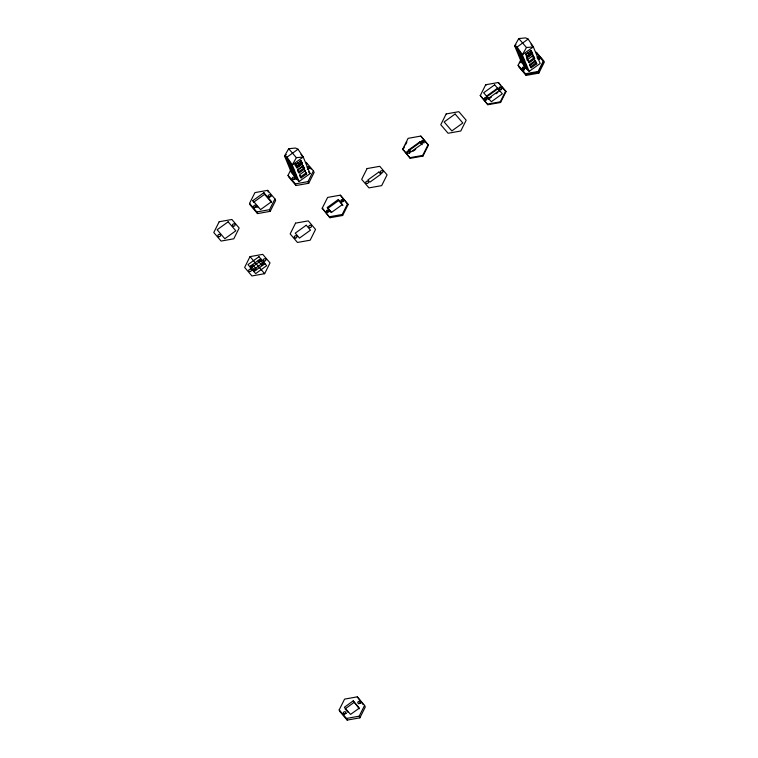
<?xml version="1.0" encoding="UTF-8"?>
<svg xmlns="http://www.w3.org/2000/svg" width="758" height="758" viewBox="0 0 758 758"><rect width="100%" height="100%" fill="white"/><g stroke="black" fill="none" stroke-linecap="round" stroke-linejoin="round"><path stroke-width="1.14" d="M249.534 203.4L254.934 192.608L267.631 190.353L274.936 198.89L275.618 200.548L270.218 211.34L257.521 213.595L250.216 205.058L249.534 203.4L256.829 211.937L257.521 213.595M270.218 211.34L269.535 209.682L274.936 198.89M306.81 163.955L306.128 162.297L313.433 170.834L314.115 172.492L308.714 183.284L296.008 185.53L288.713 177.002L288.031 175.344L290.485 170.436M250.026 256.621L244.626 267.413L251.931 275.95L264.637 273.695L270.028 262.903L262.732 254.366L250.026 256.621L264.637 273.695M308.714 183.284L308.032 181.617L313.433 170.834M322.235 208.204L327.636 197.412L340.333 195.166L347.638 203.694L348.045 204.688L342.644 215.48L329.948 217.736L322.235 208.204L329.948 217.736M342.644 215.48L342.237 214.486L347.638 203.694M402.706 149.127L408.107 138.335L420.804 136.08L428.109 144.617L428.384 145.28L422.983 156.072L410.277 158.327L402.706 149.127L410.277 158.327M402.981 149.79L404.45 146.844M405.435 144.882L406.904 141.945M422.983 156.072L422.708 155.409L428.109 144.617M480.297 95.546L485.698 84.754L498.394 82.499L505.7 91.036L505.974 91.699L500.574 102.491L487.868 104.737L480.297 95.546L487.868 104.737M536.92 53.809L536.238 52.15L543.533 60.687L544.216 62.346L538.824 73.138L526.118 75.393L518.813 66.856L518.131 65.197L521.078 59.314M500.574 102.491L500.299 101.828L505.7 91.036M519.874 62.914L521.352 59.977M538.824 73.138L538.133 71.479L543.533 60.687M339.186 709.905L344.577 699.113L357.283 696.858L364.589 705.395L365.271 707.053L359.87 717.845L347.164 720.1L339.868 711.563L339.186 709.905L346.482 718.442L347.164 720.1M359.87 717.845L359.188 716.187L364.589 705.395M299.069 181.541L292.237 164.95L284.544 155.968L288.684 148.691L295.544 148.047L298.027 149.222L303.238 157.029L310.069 173.61L299.069 181.541L291.385 172.559L284.544 155.968L286.382 154.651M284.544 155.968L287.026 157.143L292.237 164.95L296.369 157.673L303.238 157.029L300.926 154.329M529.179 71.404L522.338 54.813L514.654 45.831L518.785 38.544L525.654 37.9L528.127 39.075L533.338 46.882L540.179 63.473L529.179 71.404L521.495 62.412L514.654 45.831L516.037 44.826M514.654 45.831L517.127 47.005L522.338 54.813L526.469 47.527L533.338 46.882L531.036 44.191M287.026 157.143L298.027 149.222M288.523 163.188L287.149 159.872L291.157 164.552L292.522 167.869L288.523 163.188L289.622 162.401L288.94 160.743M292.237 164.95L303.238 157.029M294.824 165.073L298.349 162.534L299.723 165.85L297.922 162.468M290.57 168.172L289.205 164.856L293.204 169.527L294.578 172.852L290.57 168.172L291.669 167.376L293.678 169.716M297.032 167.944L295.667 164.628L301.172 160.668L302.537 163.984L297.032 167.944L295.241 164.562M296.302 166.864L298.955 164.95M296.264 167.054L301.769 163.084L300.746 160.601M252.888 200.614L263.888 192.693L271.572 201.675L260.572 209.596L252.888 200.614L253.57 202.272L264.57 194.351L263.888 192.693M292.626 173.146L291.252 169.83L295.26 174.511L296.624 177.827L292.626 173.146L293.725 172.35L295.724 174.691M297.572 170.256L303.067 166.286M299.088 172.928L297.723 169.612L303.219 165.642L304.583 168.958L299.088 172.928L298.32 172.028L303.816 168.068L302.793 165.576M305.275 170.616L299.77 174.586L301.134 177.903L306.639 173.942L304.498 169.726M301.134 177.903L300.367 177.002L305.872 173.042L304.839 170.55M517.127 47.005L528.127 39.075M518.624 53.051L517.259 49.734L521.267 54.415L522.632 57.731L518.624 53.051L519.723 52.255L521.731 54.595M522.338 54.813L533.338 46.882M525.815 54.301L528.459 52.387L529.482 54.879M520.68 58.025L519.306 54.709L523.314 59.389L524.678 62.706L520.68 58.025L521.779 57.229L524.451 60.356M526.412 56.717L529.056 54.813L528.032 52.321M530.846 50.454L531.87 52.946L526.374 56.907L527.142 57.807L532.647 53.846L531.273 50.521L525.777 54.491L527.142 57.807M522.726 62.999L521.362 59.683L525.37 64.364L526.734 67.68L522.726 62.999L523.825 62.213L526.497 65.33M526.876 59.986L533.329 55.505L532.561 54.604L534.693 58.821L529.188 62.781L527.056 58.565L529.188 62.781M528.421 61.881L533.926 57.921M331.255 212.553L327.323 207.446L338.324 199.515L342.957 205.456M408.941 149.714L419.941 141.784L421.865 144.029L410.864 151.96L408.941 149.714L410.495 151.875M327.731 208.441L338.731 200.51L338.324 199.515M409.216 150.378L420.216 142.447L419.941 141.784M249.714 266.655L260.714 258.724M529.965 65.387L535.461 61.426M486.807 96.797L497.807 88.866L497.532 88.203L486.532 96.133L488.73 99.042L491.478 97.052M250.87 268L261.87 260.07M412.977 151.297L415.725 149.317M531.244 67.756L529.88 64.439L535.375 60.479L536.74 63.795L531.244 67.756L530.477 66.856L535.972 62.895L534.949 60.413M342.55 204.461L331.549 212.382L327.323 207.446M496.064 93.755L497.902 92.429M252.793 270.246L263.793 262.315M253.939 271.591L264.949 263.67M353.209 700.885L344.407 707.233L350.556 714.415L359.358 708.076L353.209 700.885L359.273 708.834M353.891 702.543L345.089 708.891L348.168 712.482M525.844 53.998L529.302 53.382M518.131 65.197L525.436 73.734L538.133 71.479M487.602 104.073L500.299 101.828M295.734 164.145L299.202 163.529M410.002 157.664L422.708 155.409M288.031 175.344L295.326 183.872L308.032 181.617M256.829 211.937L269.535 209.682M329.531 216.741L342.237 214.486M346.482 718.442L359.188 716.187M536.503 52.814L543.808 61.351L538.407 72.143L525.711 74.398L518.406 65.861M538.379 55.523L543.486 61.493M530.581 50.89L532.116 52.69M531.87 52.946L532.647 53.846M518.785 38.544L526.469 47.527M532.628 55.865L534.163 57.665M532.163 56.177L533.698 57.978M529.056 54.813L529.823 55.713M535.972 62.895L536.74 63.795M523.494 65.103L527.72 70.039M500.128 84.868L498.394 82.499M501.588 86.573L505.974 91.699M497.807 88.866L499.73 91.112L499.456 90.448L488.455 98.379L488.73 99.042M428.384 145.28L420.804 136.08M420.216 142.447L422.14 144.693M348.045 204.688L340.333 195.166M338.731 200.51L342.256 204.632M308.999 166.514L311.197 169.081M300.471 161.037L302.006 162.828M301.769 163.084L302.537 163.984M308.534 171.82L310.069 173.61M288.684 148.691L296.369 157.673M302.527 166.011L304.062 167.812M303.816 168.068L304.583 168.958M302.054 166.324L304.356 169.015M305.872 173.042L306.639 173.942M294.9 163.737L295.667 164.628M289.622 162.401L292.285 165.519M294.369 176.908L296.681 179.608M264.57 194.351L271.487 202.433M256.649 205.873L258.184 207.664M363.082 704.495L357.283 696.858M533.329 55.505L534.693 58.821M530.022 50.994L531.301 54.102M529.454 64.373L530.477 66.856M526.298 68.031L526.564 68.694M524.375 65.785L524.65 66.448M525.436 73.734L526.118 75.393M485.698 84.754L485.973 85.417M301.153 162.695L301.836 164.353M299.922 161.141L301.201 164.249M297.638 170.37L298.32 172.028M299.685 175.344L300.367 177.002M295.326 183.872L296.008 185.53M267.631 190.353L268.313 192.011M326.821 212.714A1.374 1.165 -22.4 0 1 327.627 211.103A1.374 1.165 -22.4 0 1 329.342 211.643M341.271 201.95A1.374 1.165 -22.4 0 1 343.706 200.917M409.737 152.841A1.374 1.165 -22.4 0 1 409.443 153.429M407.321 153.561A1.374 1.165 -22.4 0 1 407.804 151.771A1.374 1.165 -22.4 0 1 409.68 152.235M424.158 142.684A1.374 1.165 -22.4 0 1 423.968 142.968M421.836 143.101A1.374 1.165 -22.4 0 1 422.168 141.405A1.374 1.165 -22.4 0 1 424.044 141.509M522.916 70.068A1.374 1.165 -22.4 0 1 524.83 68.694M537.754 58.707A1.374 1.165 -22.4 0 1 540.037 58.84M537.157 57.996A1.374 1.165 -22.4 0 1 538.938 57.238A1.374 1.165 -22.4 0 1 539.582 58.754M539.393 59.039A1.374 1.165 -22.4 0 1 538.483 59.55M524.309 69.916A1.374 1.165 -22.4 0 1 522.632 69.461A1.374 1.165 -22.4 0 1 523.181 67.879A1.374 1.165 -22.4 0 1 524.943 68.049M537.071 57.049A1.374 1.165 -22.4 0 1 539.355 57.182A1.374 1.165 -22.4 0 1 537.858 58.906M486.124 100.359A1.374 1.165 -22.4 0 1 484.675 99.421A1.374 1.165 -22.4 0 1 485.897 98.009A1.374 1.165 -22.4 0 1 487.347 98.947M499.967 89.851A1.374 1.165 -22.4 0 1 499.314 88.335A1.374 1.165 -22.4 0 1 501.104 87.587A1.374 1.165 -22.4 0 1 501.749 89.103M501.303 89.615A1.374 1.165 -22.4 0 1 500.991 89.795M254.337 207.957A1.374 1.165 -22.4 0 1 256.517 207.038M268.853 197.497A1.374 1.165 -22.4 0 1 271.042 196.568M292.834 179.902A1.374 1.165 -22.4 0 1 295.25 179.182M307.35 169.441A1.374 1.165 -22.4 0 1 309.539 168.513M306.962 167.196A1.374 1.165 -22.4 0 1 308.762 166.798A1.374 1.165 -22.4 0 1 309.15 168.333A1.374 1.165 -22.4 0 1 307.416 168.987M343.99 714.472A1.374 1.165 -22.4 0 1 346.169 713.543M358.61 703.699A1.374 1.165 -22.4 0 1 360.694 703.083M219.176 221.743L213.784 232.535L221.08 241.063L233.786 238.808L239.187 228.025L231.882 219.488L219.176 221.743M295.563 223.136L290.162 233.919L297.468 242.456L310.164 240.201L315.565 229.409L308.269 220.881L295.563 223.136M367.071 168.57L361.67 179.352L368.966 187.889L381.672 185.634L387.073 174.852L379.767 166.315L367.071 168.57M446.178 113.937L440.777 124.729L448.082 133.266L460.779 131.011L466.179 120.219L458.874 111.682L446.178 113.937M228.139 221.819L217.139 229.75L224.823 238.732L235.823 230.802L228.139 221.819M494.652 84.83L483.651 92.76L491.345 101.743L502.346 93.821L494.652 84.83M455.132 114.013L444.131 121.943L451.825 130.926L462.825 123.004L455.132 114.013M258.99 256.706L247.989 264.627L255.673 273.619L266.674 265.688L258.99 256.706M378.905 172.019L367.905 179.94L369.828 182.185L380.829 174.264L378.905 172.019M306.251 225.23L295.25 233.161L299.476 238.097L310.477 230.176L306.251 225.23M252.66 264.893L251.012 266.086L254.849 270.578L256.498 269.384L252.66 264.893M259.805 259.738L258.156 260.932L262.003 265.423L263.651 264.239L259.805 259.738M249.505 271.525A1.374 1.165 -22.4 0 0 251.41 270.151A1.374 1.165 -22.4 0 0 249.306 269.488A1.374 1.165 -22.4 0 0 249.505 271.525M264.021 261.065A1.374 1.165 -22.4 0 0 265.925 259.691A1.374 1.165 -22.4 0 0 263.822 259.028A1.374 1.165 -22.4 0 0 264.021 261.065M295.033 238.031A1.374 1.165 -22.4 0 0 296.946 236.667A1.374 1.165 -22.4 0 0 294.834 236.003A1.374 1.165 -22.4 0 0 295.033 238.031M309.558 227.571A1.374 1.165 -22.4 0 0 311.462 226.197A1.374 1.165 -22.4 0 0 309.359 225.533A1.374 1.165 -22.4 0 0 309.558 227.571M341.631 201.855A1.374 1.165 -22.4 0 0 343.535 200.482A1.374 1.165 -22.4 0 0 341.422 199.818A1.374 1.165 -22.4 0 0 341.631 201.855M327.105 212.316A1.374 1.165 -22.4 0 0 329.01 210.942A1.374 1.165 -22.4 0 0 326.906 210.288A1.374 1.165 -22.4 0 0 327.105 212.316M366.54 183.474A1.374 1.165 -22.4 0 0 368.445 182.1A1.374 1.165 -22.4 0 0 366.341 181.437A1.374 1.165 -22.4 0 0 366.54 183.474M381.066 173.004A1.374 1.165 -22.4 0 0 382.97 171.63A1.374 1.165 -22.4 0 0 380.857 170.976A1.374 1.165 -22.4 0 0 381.066 173.004M407.577 153.239A1.374 1.165 -22.4 0 0 409.481 151.865A1.374 1.165 -22.4 0 0 407.378 151.202A1.374 1.165 -22.4 0 0 407.577 153.239M422.102 142.779A1.374 1.165 -22.4 0 0 424.006 141.405A1.374 1.165 -22.4 0 0 421.893 140.742A1.374 1.165 -22.4 0 0 422.102 142.779M523.001 69.31A1.374 1.165 -22.4 0 0 524.915 67.936A1.374 1.165 -22.4 0 0 522.802 67.272A1.374 1.165 -22.4 0 0 523.001 69.31M485.167 99.658A1.374 1.165 -22.4 0 0 487.072 98.284A1.374 1.165 -22.4 0 0 484.968 97.621A1.374 1.165 -22.4 0 0 485.167 99.658M499.693 89.188A1.374 1.165 -22.4 0 0 501.597 87.824A1.374 1.165 -22.4 0 0 499.494 87.161A1.374 1.165 -22.4 0 0 499.693 89.188M218.655 236.648A1.374 1.165 -22.4 0 0 220.559 235.274A1.374 1.165 -22.4 0 0 218.456 234.61A1.374 1.165 -22.4 0 0 218.655 236.648M233.17 226.178A1.374 1.165 -22.4 0 0 235.084 224.804A1.374 1.165 -22.4 0 0 232.971 224.15A1.374 1.165 -22.4 0 0 233.17 226.178M268.929 197.052A1.374 1.165 -22.4 0 0 270.833 195.678A1.374 1.165 -22.4 0 0 268.72 195.014A1.374 1.165 -22.4 0 0 268.929 197.052M254.404 207.512A1.374 1.165 -22.4 0 0 256.308 206.138A1.374 1.165 -22.4 0 0 254.205 205.475A1.374 1.165 -22.4 0 0 254.404 207.512M292.901 179.457A1.374 1.165 -22.4 0 0 294.805 178.083A1.374 1.165 -22.4 0 0 292.702 177.419A1.374 1.165 -22.4 0 0 292.901 179.457M344.056 714.017A1.374 1.165 -22.4 0 0 345.961 712.643A1.374 1.165 -22.4 0 0 343.857 711.989A1.374 1.165 -22.4 0 0 344.056 714.017M358.572 703.557A1.374 1.165 -22.4 0 0 360.486 702.183A1.374 1.165 -22.4 0 0 358.373 701.52A1.374 1.165 -22.4 0 0 358.572 703.557"/></g></svg>
